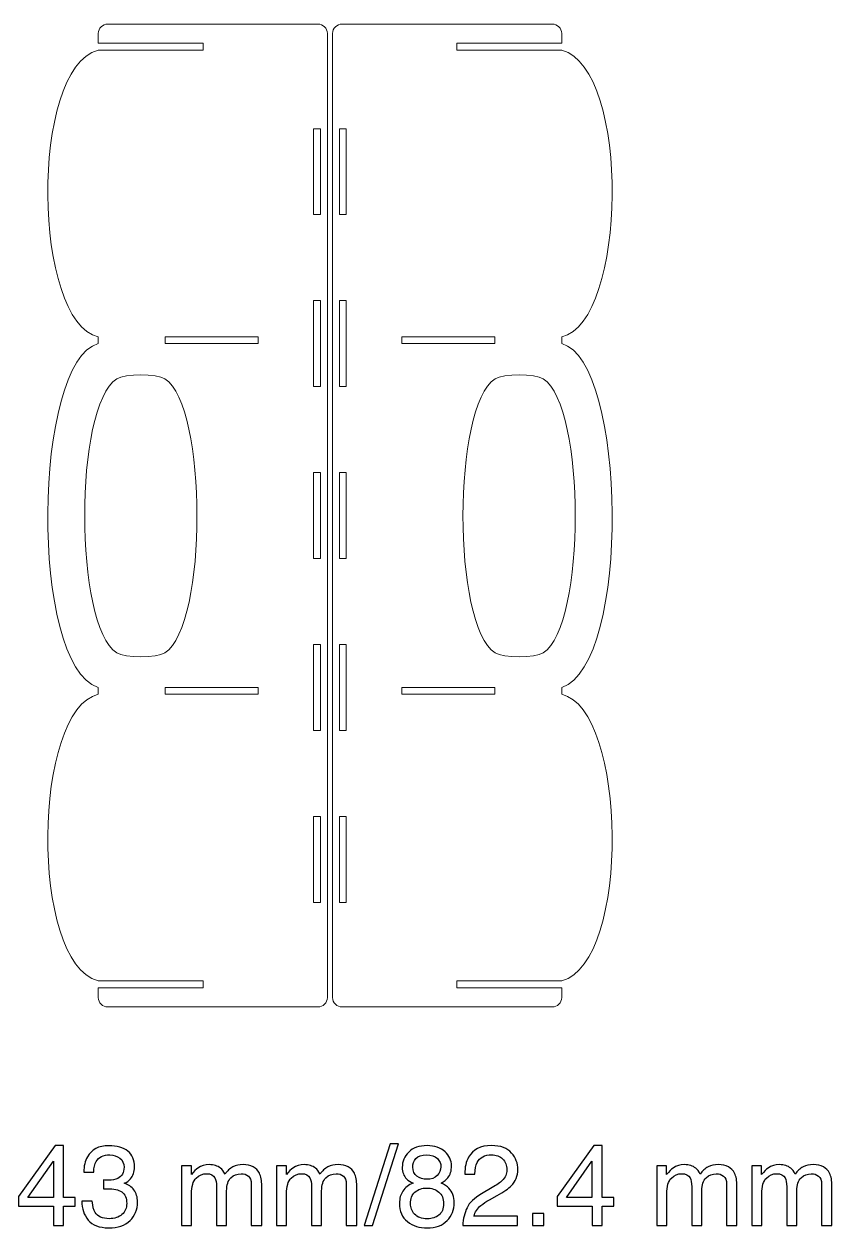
# Model space of a CAD drawing. Header units: millimetres. Extents: x -469 to 407, y -355 to 456.
# Drawn here: x 125.2 to 407.2, y -355.1 to 65 of the extents above; entities that cross this region are included whole.
import ezdxf

# ---------------------------------------------------------------- set-up
doc = ezdxf.new("R2010")
doc.units = ezdxf.units.MM
doc.header["$MEASUREMENT"] = 0
doc.layers.add('Layer 1', color=7, linetype='Continuous')

msp = doc.modelspace()

# ---------------------------------------------------------------- linework, layer by layer
at = {"layer": 'Layer 1', "color": 145, "lineweight": 20}
for points, knots in [([(231.0669, -271.3265), (231.0669, -271.3265), (231.0669, 58.2735), (231.0669, 58.2735), (231.0669, 58.2735), (231.0669, 58.2735), (231.0669, 61.6751), (231.0669, 61.6751), (231.0669, 61.6751), (231.0669, 63.4901), (229.5819, 64.975), (227.7669, 64.975), (227.7669, 64.975), (227.7669, 64.975), (154.3668, 64.975), (154.3668, 64.975), (154.3668, 64.975), (152.5518, 64.975), (151.0668, 63.49), (151.0668, 61.6751), (151.0668, 61.6751), (151.0668, 61.6751), (151.0668, 58.2735), (151.0668, 58.2735), (151.0668, 58.2735), (151.0668, 58.2735), (187.6577, 58.2735), (187.6577, 58.2735), (187.6577, 58.2735), (187.6577, 58.2735), (187.6577, 55.8735), (187.6577, 55.8735), (187.6577, 55.8735), (187.6577, 55.8735), (151.0668, 55.8735), (151.0668, 55.8735), (151.0668, 55.8735), (126.8133, 49.3597), (128.3126, -39.2001), (151.0668, -44.1265), (151.0668, -44.1265), (151.0668, -44.9264), (151.0668, -45.7264), (151.0668, -46.5265), (151.0668, -46.5265), (128.3126, -52.4382), (126.8133, -158.7099), (151.0668, -166.5265), (151.0668, -166.5265), (151.0668, -167.526), (151.0624, -168.0536), (151.0668, -168.9265), (151.0668, -168.9265), (128.3126, -173.8529), (126.8133, -262.4127), (151.0668, -268.9265), (151.0668, -268.9265), (151.0668, -268.9265), (187.6577, -268.9265), (187.6577, -268.9265), (187.6577, -268.9265), (187.6577, -268.9265), (187.6577, -271.3265), (187.6577, -271.3265), (187.6577, -271.3265), (187.6577, -271.3265), (151.0668, -271.3265), (151.0668, -271.3265), (151.0668, -271.3265), (151.0668, -271.3265), (151.0668, -274.7281), (151.0668, -274.7281), (151.0668, -274.7281), (151.0668, -276.543), (152.5519, -278.028), (154.3668, -278.028), (154.3668, -278.028), (154.3668, -278.028), (227.7669, -278.028), (227.7669, -278.028), (227.7669, -278.028), (229.5818, -278.028), (231.0669, -276.5431), (231.0669, -274.7281), (231.0669, -274.7281), (231.0669, -274.7281), (231.0669, -271.3265), (231.0669, -271.3265)], [0, 0, 0, 0, 0.04347826, 0.04347826, 0.04347826, 0.04347826, 0.08695652, 0.08695652, 0.08695652, 0.08695652, 0.13043478, 0.13043478, 0.13043478, 0.13043478, 0.17391304, 0.17391304, 0.17391304, 0.17391304, 0.2173913, 0.2173913, 0.2173913, 0.2173913, 0.26086957, 0.26086957, 0.26086957, 0.26086957, 0.30434783, 0.30434783, 0.30434783, 0.30434783, 0.34782609, 0.34782609, 0.34782609, 0.34782609, 0.39130435, 0.39130435, 0.39130435, 0.39130435, 0.43478261, 0.43478261, 0.43478261, 0.43478261, 0.47826087, 0.47826087, 0.47826087, 0.47826087, 0.52173913, 0.52173913, 0.52173913, 0.52173913, 0.56521739, 0.56521739, 0.56521739, 0.56521739, 0.60869565, 0.60869565, 0.60869565, 0.60869565, 0.65217391, 0.65217391, 0.65217391, 0.65217391, 0.69565217, 0.69565217, 0.69565217, 0.69565217, 0.73913043, 0.73913043, 0.73913043, 0.73913043, 0.7826087, 0.7826087, 0.7826087, 0.7826087, 0.82608696, 0.82608696, 0.82608696, 0.82608696, 0.86956522, 0.86956522, 0.86956522, 0.86956522, 0.91304348, 0.91304348, 0.91304348, 0.91304348, 1, 1, 1, 1]), ([(232.8667, -271.3265), (232.8667, -271.3265), (232.8667, 58.2735), (232.8667, 58.2735), (232.8667, 58.2735), (232.8667, 58.2735), (232.8667, 61.6751), (232.8667, 61.6751), (232.8667, 61.6751), (232.8667, 63.4901), (234.3517, 64.975), (236.1667, 64.975), (236.1667, 64.975), (236.1667, 64.975), (309.5668, 64.975), (309.5668, 64.975), (309.5668, 64.975), (311.3818, 64.975), (312.8668, 63.49), (312.8668, 61.6751), (312.8668, 61.6751), (312.8668, 61.6751), (312.8668, 58.2735), (312.8668, 58.2735), (312.8668, 58.2735), (312.8668, 58.2735), (276.2759, 58.2735), (276.2759, 58.2735), (276.2759, 58.2735), (276.2759, 58.2735), (276.2759, 55.8735), (276.2759, 55.8735), (276.2759, 55.8735), (276.2759, 55.8735), (312.8668, 55.8735), (312.8668, 55.8735), (312.8668, 55.8735), (337.1203, 49.3597), (335.621, -39.2001), (312.8668, -44.1265), (312.8668, -44.1265), (312.8668, -44.9264), (312.8668, -45.7264), (312.8668, -46.5265), (312.8668, -46.5265), (335.621, -52.4382), (337.1203, -158.7099), (312.8668, -166.5265), (312.8668, -166.5265), (312.8668, -167.526), (312.8712, -168.0536), (312.8668, -168.9265), (312.8668, -168.9265), (335.621, -173.8529), (337.1203, -262.4127), (312.8668, -268.9265), (312.8668, -268.9265), (312.8668, -268.9265), (276.2759, -268.9265), (276.2759, -268.9265), (276.2759, -268.9265), (276.2759, -268.9265), (276.2759, -271.3265), (276.2759, -271.3265), (276.2759, -271.3265), (276.2759, -271.3265), (312.8668, -271.3265), (312.8668, -271.3265), (312.8668, -271.3265), (312.8668, -271.3265), (312.8668, -274.7281), (312.8668, -274.7281), (312.8668, -274.7281), (312.8668, -276.543), (311.3817, -278.028), (309.5668, -278.028), (309.5668, -278.028), (309.5668, -278.028), (236.1667, -278.028), (236.1667, -278.028), (236.1667, -278.028), (234.3518, -278.028), (232.8667, -276.5431), (232.8667, -274.7281), (232.8667, -274.7281), (232.8667, -274.7281), (232.8667, -271.3265), (232.8667, -271.3265)], [0, 0, 0, 0, 0.04347826, 0.04347826, 0.04347826, 0.04347826, 0.08695652, 0.08695652, 0.08695652, 0.08695652, 0.13043478, 0.13043478, 0.13043478, 0.13043478, 0.17391304, 0.17391304, 0.17391304, 0.17391304, 0.2173913, 0.2173913, 0.2173913, 0.2173913, 0.26086957, 0.26086957, 0.26086957, 0.26086957, 0.30434783, 0.30434783, 0.30434783, 0.30434783, 0.34782609, 0.34782609, 0.34782609, 0.34782609, 0.39130435, 0.39130435, 0.39130435, 0.39130435, 0.43478261, 0.43478261, 0.43478261, 0.43478261, 0.47826087, 0.47826087, 0.47826087, 0.47826087, 0.52173913, 0.52173913, 0.52173913, 0.52173913, 0.56521739, 0.56521739, 0.56521739, 0.56521739, 0.60869565, 0.60869565, 0.60869565, 0.60869565, 0.65217391, 0.65217391, 0.65217391, 0.65217391, 0.69565217, 0.69565217, 0.69565217, 0.69565217, 0.73913043, 0.73913043, 0.73913043, 0.73913043, 0.7826087, 0.7826087, 0.7826087, 0.7826087, 0.82608696, 0.82608696, 0.82608696, 0.82608696, 0.86956522, 0.86956522, 0.86956522, 0.86956522, 0.91304348, 0.91304348, 0.91304348, 0.91304348, 1, 1, 1, 1]), ([(226.2669, -1.5265), (226.2669, -1.5265), (226.2669, 28.4735), (226.2669, 28.4735), (226.2669, 28.4735), (226.2669, 28.4735), (228.6669, 28.4735), (228.6669, 28.4735), (228.6669, 28.4735), (228.6669, 28.4735), (228.6669, -1.5265), (228.6669, -1.5265), (228.6669, -1.5265), (228.6669, -1.5265), (226.2669, -1.5265), (226.2669, -1.5265)], [0, 0, 0, 0, 0.2, 0.2, 0.2, 0.2, 0.4, 0.4, 0.4, 0.4, 0.6, 0.6, 0.6, 0.6, 1, 1, 1, 1]), ([(237.6667, -1.5265), (237.6667, -1.5265), (237.6667, 28.4735), (237.6667, 28.4735), (237.6667, 28.4735), (237.6667, 28.4735), (235.2667, 28.4735), (235.2667, 28.4735), (235.2667, 28.4735), (235.2667, 28.4735), (235.2667, -1.5265), (235.2667, -1.5265), (235.2667, -1.5265), (235.2667, -1.5265), (237.6667, -1.5265), (237.6667, -1.5265)], [0, 0, 0, 0, 0.2, 0.2, 0.2, 0.2, 0.4, 0.4, 0.4, 0.4, 0.6, 0.6, 0.6, 0.6, 1, 1, 1, 1]), ([(226.2669, -61.5265), (226.2669, -61.5265), (226.2669, -31.5265), (226.2669, -31.5265), (226.2669, -31.5265), (226.2669, -31.5265), (228.6669, -31.5265), (228.6669, -31.5265), (228.6669, -31.5265), (228.6669, -31.5265), (228.6669, -61.5265), (228.6669, -61.5265), (228.6669, -61.5265), (228.6669, -61.5265), (226.2669, -61.5265), (226.2669, -61.5265)], [0, 0, 0, 0, 0.2, 0.2, 0.2, 0.2, 0.4, 0.4, 0.4, 0.4, 0.6, 0.6, 0.6, 0.6, 1, 1, 1, 1]), ([(237.6667, -61.5265), (237.6667, -61.5265), (237.6667, -31.5265), (237.6667, -31.5265), (237.6667, -31.5265), (237.6667, -31.5265), (235.2667, -31.5265), (235.2667, -31.5265), (235.2667, -31.5265), (235.2667, -31.5265), (235.2667, -61.5265), (235.2667, -61.5265), (235.2667, -61.5265), (235.2667, -61.5265), (237.6667, -61.5265), (237.6667, -61.5265)], [0, 0, 0, 0, 0.2, 0.2, 0.2, 0.2, 0.4, 0.4, 0.4, 0.4, 0.6, 0.6, 0.6, 0.6, 1, 1, 1, 1]), ([(206.932, -46.5265), (206.932, -46.5265), (174.3808, -46.5265), (174.3808, -46.5265), (174.3808, -46.5265), (174.3808, -46.5265), (174.3808, -44.1265), (174.3808, -44.1265), (174.3808, -44.1265), (174.3808, -44.1265), (206.932, -44.1265), (206.932, -44.1265), (206.932, -44.1265), (206.932, -44.1265), (206.932, -46.5265), (206.932, -46.5265)], [0, 0, 0, 0, 0.2, 0.2, 0.2, 0.2, 0.4, 0.4, 0.4, 0.4, 0.6, 0.6, 0.6, 0.6, 1, 1, 1, 1]), ([(257.0016, -46.5265), (257.0016, -46.5265), (289.5528, -46.5265), (289.5528, -46.5265), (289.5528, -46.5265), (289.5528, -46.5265), (289.5528, -44.1265), (289.5528, -44.1265), (289.5528, -44.1265), (289.5528, -44.1265), (257.0016, -44.1265), (257.0016, -44.1265), (257.0016, -44.1265), (257.0016, -44.1265), (257.0016, -46.5265), (257.0016, -46.5265)], [0, 0, 0, 0, 0.2, 0.2, 0.2, 0.2, 0.4, 0.4, 0.4, 0.4, 0.6, 0.6, 0.6, 0.6, 1, 1, 1, 1]), ([(174.3377, -154.453), (171.4349, -156.3234), (160.4246, -156.3234), (157.5218, -154.453), (157.5218, -154.453), (142.6644, -144.8801), (142.531, -68.4739), (157.5218, -58.8152), (157.5218, -58.8152), (160.4246, -56.9448), (171.4349, -56.9448), (174.3377, -58.8152), (174.3377, -58.8152), (189.1951, -68.3881), (189.3285, -144.7943), (174.3377, -154.453)], [0, 0, 0, 0, 0.2, 0.2, 0.2, 0.2, 0.4, 0.4, 0.4, 0.4, 0.6, 0.6, 0.6, 0.6, 1, 1, 1, 1]), ([(289.5959, -154.453), (292.4987, -156.3234), (303.509, -156.3234), (306.4118, -154.453), (306.4118, -154.453), (321.2692, -144.8801), (321.4026, -68.4739), (306.4118, -58.8152), (306.4118, -58.8152), (303.509, -56.9448), (292.4987, -56.9448), (289.5959, -58.8152), (289.5959, -58.8152), (274.7385, -68.3881), (274.6051, -144.7943), (289.5959, -154.453)], [0, 0, 0, 0, 0.2, 0.2, 0.2, 0.2, 0.4, 0.4, 0.4, 0.4, 0.6, 0.6, 0.6, 0.6, 1, 1, 1, 1]), ([(226.2669, -121.5265), (226.2669, -121.5265), (226.2669, -91.5265), (226.2669, -91.5265), (226.2669, -91.5265), (226.2669, -91.5265), (228.6669, -91.5265), (228.6669, -91.5265), (228.6669, -91.5265), (228.6669, -91.5265), (228.6669, -121.5265), (228.6669, -121.5265), (228.6669, -121.5265), (228.6669, -121.5265), (226.2669, -121.5265), (226.2669, -121.5265)], [0, 0, 0, 0, 0.2, 0.2, 0.2, 0.2, 0.4, 0.4, 0.4, 0.4, 0.6, 0.6, 0.6, 0.6, 1, 1, 1, 1]), ([(237.6667, -121.5265), (237.6667, -121.5265), (237.6667, -91.5265), (237.6667, -91.5265), (237.6667, -91.5265), (237.6667, -91.5265), (235.2667, -91.5265), (235.2667, -91.5265), (235.2667, -91.5265), (235.2667, -91.5265), (235.2667, -121.5265), (235.2667, -121.5265), (235.2667, -121.5265), (235.2667, -121.5265), (237.6667, -121.5265), (237.6667, -121.5265)], [0, 0, 0, 0, 0.2, 0.2, 0.2, 0.2, 0.4, 0.4, 0.4, 0.4, 0.6, 0.6, 0.6, 0.6, 1, 1, 1, 1]), ([(226.2669, -181.5265), (226.2669, -181.5265), (226.2669, -151.5265), (226.2669, -151.5265), (226.2669, -151.5265), (226.2669, -151.5265), (228.6669, -151.5265), (228.6669, -151.5265), (228.6669, -151.5265), (228.6669, -151.5265), (228.6669, -181.5265), (228.6669, -181.5265), (228.6669, -181.5265), (228.6669, -181.5265), (226.2669, -181.5265), (226.2669, -181.5265)], [0, 0, 0, 0, 0.2, 0.2, 0.2, 0.2, 0.4, 0.4, 0.4, 0.4, 0.6, 0.6, 0.6, 0.6, 1, 1, 1, 1]), ([(237.6667, -181.5265), (237.6667, -181.5265), (237.6667, -151.5265), (237.6667, -151.5265), (237.6667, -151.5265), (237.6667, -151.5265), (235.2667, -151.5265), (235.2667, -151.5265), (235.2667, -151.5265), (235.2667, -151.5265), (235.2667, -181.5265), (235.2667, -181.5265), (235.2667, -181.5265), (235.2667, -181.5265), (237.6667, -181.5265), (237.6667, -181.5265)], [0, 0, 0, 0, 0.2, 0.2, 0.2, 0.2, 0.4, 0.4, 0.4, 0.4, 0.6, 0.6, 0.6, 0.6, 1, 1, 1, 1]), ([(206.932, -168.9265), (206.932, -168.9265), (174.3808, -168.9265), (174.3808, -168.9265), (174.3808, -168.9265), (174.3808, -168.9265), (174.3808, -166.5265), (174.3808, -166.5265), (174.3808, -166.5265), (174.3808, -166.5265), (206.932, -166.5265), (206.932, -166.5265), (206.932, -166.5265), (206.932, -166.5265), (206.932, -168.9265), (206.932, -168.9265)], [0, 0, 0, 0, 0.2, 0.2, 0.2, 0.2, 0.4, 0.4, 0.4, 0.4, 0.6, 0.6, 0.6, 0.6, 1, 1, 1, 1]), ([(257.0016, -168.9265), (257.0016, -168.9265), (289.5528, -168.9265), (289.5528, -168.9265), (289.5528, -168.9265), (289.5528, -168.9265), (289.5528, -166.5265), (289.5528, -166.5265), (289.5528, -166.5265), (289.5528, -166.5265), (257.0016, -166.5265), (257.0016, -166.5265), (257.0016, -166.5265), (257.0016, -166.5265), (257.0016, -168.9265), (257.0016, -168.9265)], [0, 0, 0, 0, 0.2, 0.2, 0.2, 0.2, 0.4, 0.4, 0.4, 0.4, 0.6, 0.6, 0.6, 0.6, 1, 1, 1, 1]), ([(226.2669, -241.5265), (226.2669, -241.5265), (226.2669, -211.5265), (226.2669, -211.5265), (226.2669, -211.5265), (226.2669, -211.5265), (228.6669, -211.5265), (228.6669, -211.5265), (228.6669, -211.5265), (228.6669, -211.5265), (228.6669, -241.5265), (228.6669, -241.5265), (228.6669, -241.5265), (228.6669, -241.5265), (226.2669, -241.5265), (226.2669, -241.5265)], [0, 0, 0, 0, 0.2, 0.2, 0.2, 0.2, 0.4, 0.4, 0.4, 0.4, 0.6, 0.6, 0.6, 0.6, 1, 1, 1, 1]), ([(237.6667, -241.5265), (237.6667, -241.5265), (237.6667, -211.5265), (237.6667, -211.5265), (237.6667, -211.5265), (237.6667, -211.5265), (235.2667, -211.5265), (235.2667, -211.5265), (235.2667, -211.5265), (235.2667, -211.5265), (235.2667, -241.5265), (235.2667, -241.5265), (235.2667, -241.5265), (235.2667, -241.5265), (237.6667, -241.5265), (237.6667, -241.5265)], [0, 0, 0, 0, 0.2, 0.2, 0.2, 0.2, 0.4, 0.4, 0.4, 0.4, 0.6, 0.6, 0.6, 0.6, 1, 1, 1, 1])]:
    msp.add_open_spline(points, degree=3, knots=knots, dxfattribs=at)
at = {"layer": 'Layer 1', "color": 240}
for points, knots in [([(135.4422, -354.3394), (135.4422, -354.3394), (135.4422, -347.5375), (135.4422, -347.5375), (135.4422, -347.5375), (135.4422, -347.5375), (123.2321, -347.5375), (123.2321, -347.5375), (123.2321, -347.5375), (123.2321, -347.5375), (123.2321, -344.1134), (123.2321, -344.1134), (123.2321, -344.1134), (123.2321, -344.1134), (135.9864, -326.4219), (135.9864, -326.4219), (135.9864, -326.4219), (135.9864, -326.4219), (138.946, -326.4219), (138.946, -326.4219), (138.946, -326.4219), (138.946, -326.4219), (138.946, -344.485), (138.946, -344.485), (138.946, -344.485), (138.946, -344.485), (143.0471, -344.485), (143.0471, -344.485), (143.0471, -344.485), (143.0471, -344.485), (143.0471, -347.5375), (143.0471, -347.5375), (143.0471, -347.5375), (143.0471, -347.5375), (138.946, -347.5375), (138.946, -347.5375), (138.946, -347.5375), (138.946, -347.5375), (138.946, -354.3394), (138.946, -354.3394), (138.946, -354.3394), (138.946, -354.3394), (135.4422, -354.3394), (135.4422, -354.3394)], [0, 0, 0, 0, 0.08333333, 0.08333333, 0.08333333, 0.08333333, 0.16666667, 0.16666667, 0.16666667, 0.16666667, 0.25, 0.25, 0.25, 0.25, 0.33333333, 0.33333333, 0.33333333, 0.33333333, 0.41666667, 0.41666667, 0.41666667, 0.41666667, 0.5, 0.5, 0.5, 0.5, 0.58333333, 0.58333333, 0.58333333, 0.58333333, 0.66666667, 0.66666667, 0.66666667, 0.66666667, 0.75, 0.75, 0.75, 0.75, 0.83333333, 0.83333333, 0.83333333, 0.83333333, 1, 1, 1, 1]), ([(154.7065, -355.0959), (151.4084, -355.0959), (149.0194, -354.1934), (147.5396, -352.3884), (147.5396, -352.3884), (146.0598, -350.5768), (145.3166, -348.3803), (145.3166, -345.7856), (145.3166, -345.7856), (145.3166, -345.7856), (148.9664, -345.7856), (148.9664, -345.7856), (148.9664, -345.7856), (149.119, -347.584), (149.4574, -348.8979), (149.9817, -349.7141), (149.9817, -349.7141), (150.8908, -351.1807), (152.5299, -351.9106), (154.8989, -351.9106), (154.8989, -351.9106), (156.7371, -351.9106), (158.2169, -351.4196), (159.3317, -350.4308), (159.3317, -350.4308), (160.4466, -349.4421), (161.004, -348.1746), (161.004, -346.6218), (161.004, -346.6218), (161.004, -344.704), (160.42, -343.3569), (159.2455, -342.5937), (159.2455, -342.5937), (158.0709, -341.8306), (156.4451, -341.4524), (154.3548, -341.4524), (154.3548, -341.4524), (154.1225, -341.4524), (153.8836, -341.4524), (153.6447, -341.459), (153.6447, -341.459), (153.4058, -341.4656), (153.1603, -341.4789), (152.9148, -341.4855), (152.9148, -341.4855), (152.9148, -341.4855), (152.9148, -338.3998), (152.9148, -338.3998), (152.9148, -338.3998), (153.2797, -338.433), (153.585, -338.4595), (153.8305, -338.4728), (153.8305, -338.4728), (154.0761, -338.4861), (154.3415, -338.4927), (154.6268, -338.4927), (154.6268, -338.4927), (155.9341, -338.4927), (157.0092, -338.287), (157.8519, -337.8756), (157.8519, -337.8756), (159.3317, -337.1456), (160.0683, -335.8516), (160.0683, -333.9869), (160.0683, -333.9869), (160.0683, -332.6), (159.5773, -331.5249), (158.5951, -330.7751), (158.5951, -330.7751), (157.6064, -330.0252), (156.4584, -329.647), (155.1511, -329.647), (155.1511, -329.647), (152.8219, -329.647), (151.2027, -330.4234), (150.3068, -331.9828), (150.3068, -331.9828), (149.8158, -332.8389), (149.5371, -334.0532), (149.4773, -335.6392), (149.4773, -335.6392), (149.4773, -335.6392), (146.0134, -335.6392), (146.0134, -335.6392), (146.0134, -335.6392), (146.0134, -333.5622), (146.4314, -331.8037), (147.2609, -330.3504), (147.2609, -330.3504), (148.6877, -327.7557), (151.1894, -326.4617), (154.7795, -326.4617), (154.7795, -326.4617), (157.6197, -326.4617), (159.8162, -327.0921), (161.369, -328.353), (161.369, -328.353), (162.9284, -329.6204), (163.7048, -331.452), (163.7048, -333.8475), (163.7048, -333.8475), (163.7048, -335.5596), (163.247, -336.9465), (162.3246, -338.0083), (162.3246, -338.0083), (161.7539, -338.6652), (161.0173, -339.1829), (160.1081, -339.5611), (160.1081, -339.5611), (161.5747, -339.9659), (162.7161, -340.7423), (163.5389, -341.8903), (163.5389, -341.8903), (164.3618, -343.0383), (164.7732, -344.4385), (164.7732, -346.0975), (164.7732, -346.0975), (164.7732, -348.7519), (163.8973, -350.9152), (162.152, -352.5875), (162.152, -352.5875), (160.4001, -354.2598), (157.9183, -355.0959), (154.7065, -355.0959)], [0, 0, 0, 0, 0.03125, 0.03125, 0.03125, 0.03125, 0.0625, 0.0625, 0.0625, 0.0625, 0.09375, 0.09375, 0.09375, 0.09375, 0.125, 0.125, 0.125, 0.125, 0.15625, 0.15625, 0.15625, 0.15625, 0.1875, 0.1875, 0.1875, 0.1875, 0.21875, 0.21875, 0.21875, 0.21875, 0.25, 0.25, 0.25, 0.25, 0.28125, 0.28125, 0.28125, 0.28125, 0.3125, 0.3125, 0.3125, 0.3125, 0.34375, 0.34375, 0.34375, 0.34375, 0.375, 0.375, 0.375, 0.375, 0.40625, 0.40625, 0.40625, 0.40625, 0.4375, 0.4375, 0.4375, 0.4375, 0.46875, 0.46875, 0.46875, 0.46875, 0.5, 0.5, 0.5, 0.5, 0.53125, 0.53125, 0.53125, 0.53125, 0.5625, 0.5625, 0.5625, 0.5625, 0.59375, 0.59375, 0.59375, 0.59375, 0.625, 0.625, 0.625, 0.625, 0.65625, 0.65625, 0.65625, 0.65625, 0.6875, 0.6875, 0.6875, 0.6875, 0.71875, 0.71875, 0.71875, 0.71875, 0.75, 0.75, 0.75, 0.75, 0.78125, 0.78125, 0.78125, 0.78125, 0.8125, 0.8125, 0.8125, 0.8125, 0.84375, 0.84375, 0.84375, 0.84375, 0.875, 0.875, 0.875, 0.875, 0.90625, 0.90625, 0.90625, 0.90625, 0.9375, 0.9375, 0.9375, 0.9375, 1, 1, 1, 1]), ([(252.9454, -325.7782), (252.9454, -325.7782), (255.905, -325.7782), (255.905, -325.7782), (255.905, -325.7782), (255.905, -325.7782), (246.8403, -354.3394), (246.8403, -354.3394), (246.8403, -354.3394), (246.8403, -354.3394), (243.8873, -354.3394), (243.8873, -354.3394), (243.8873, -354.3394), (243.8873, -354.3394), (252.9454, -325.7782), (252.9454, -325.7782)], [0, 0, 0, 0, 0.2, 0.2, 0.2, 0.2, 0.4, 0.4, 0.4, 0.4, 0.6, 0.6, 0.6, 0.6, 1, 1, 1, 1]), ([(261.0081, -339.508), (260.0326, -339.0899), (259.2761, -338.6055), (258.7319, -338.0481), (258.7319, -338.0481), (257.71, -337.0129), (257.199, -335.6658), (257.199, -334.0068), (257.199, -334.0068), (257.199, -331.9297), (257.9489, -330.1513), (259.4553, -328.6582), (259.4553, -328.6582), (260.9616, -327.1651), (263.0918, -326.4219), (265.8523, -326.4219), (265.8523, -326.4219), (268.52, -326.4219), (270.6103, -327.1253), (272.13, -328.5321), (272.13, -328.5321), (273.6496, -329.939), (274.4061, -331.5847), (274.4061, -333.4626), (274.4061, -333.4626), (274.4061, -335.1946), (273.9615, -336.6015), (273.0789, -337.6765), (273.0789, -337.6765), (272.5878, -338.287), (271.8247, -338.8842), (270.7895, -339.4682), (270.7895, -339.4682), (271.9375, -339.9991), (272.8466, -340.6096), (273.5102, -341.2931), (273.5102, -341.2931), (274.7379, -342.5871), (275.355, -344.2726), (275.355, -346.3497), (275.355, -346.3497), (275.355, -348.7984), (274.5322, -350.8754), (272.8865, -352.5809), (272.8865, -352.5809), (271.2407, -354.2863), (268.9115, -355.1357), (265.9054, -355.1357), (265.9054, -355.1357), (263.1979, -355.1357), (260.9085, -354.3991), (259.0372, -352.9326), (259.0372, -352.9326), (257.1592, -351.4594), (256.2235, -349.3226), (256.2235, -346.5222), (256.2235, -346.5222), (256.2235, -344.8765), (256.6283, -343.4564), (257.4313, -342.2553), (257.4313, -342.2553), (258.2342, -341.0542), (259.4287, -340.1384), (261.0081, -339.508)], [0, 0, 0, 0, 0.05882353, 0.05882353, 0.05882353, 0.05882353, 0.11764706, 0.11764706, 0.11764706, 0.11764706, 0.17647059, 0.17647059, 0.17647059, 0.17647059, 0.23529412, 0.23529412, 0.23529412, 0.23529412, 0.29411765, 0.29411765, 0.29411765, 0.29411765, 0.35294118, 0.35294118, 0.35294118, 0.35294118, 0.41176471, 0.41176471, 0.41176471, 0.41176471, 0.47058824, 0.47058824, 0.47058824, 0.47058824, 0.52941176, 0.52941176, 0.52941176, 0.52941176, 0.58823529, 0.58823529, 0.58823529, 0.58823529, 0.64705882, 0.64705882, 0.64705882, 0.64705882, 0.70588235, 0.70588235, 0.70588235, 0.70588235, 0.76470588, 0.76470588, 0.76470588, 0.76470588, 0.82352941, 0.82352941, 0.82352941, 0.82352941, 0.88235294, 0.88235294, 0.88235294, 0.88235294, 1, 1, 1, 1]), ([(278.328, -354.3394), (278.454, -351.9438), (278.9517, -349.8535), (279.8144, -348.0817), (279.8144, -348.0817), (280.6705, -346.3032), (282.356, -344.6907), (284.8578, -343.2374), (284.8578, -343.2374), (284.8578, -343.2374), (288.5872, -341.0807), (288.5872, -341.0807), (288.5872, -341.0807), (290.2594, -340.1053), (291.434, -339.2758), (292.1109, -338.5923), (292.1109, -338.5923), (293.1726, -337.5172), (293.7035, -336.2829), (293.7035, -334.896), (293.7035, -334.896), (293.7035, -333.2768), (293.2191, -331.9895), (292.2436, -331.0405), (292.2436, -331.0405), (291.2681, -330.0849), (289.9741, -329.6072), (288.3549, -329.6072), (288.3549, -329.6072), (285.9593, -329.6072), (284.3003, -330.5163), (283.3779, -332.3345), (283.3779, -332.3345), (282.8869, -333.3034), (282.6148, -334.6505), (282.5617, -336.3758), (282.5617, -336.3758), (282.5617, -336.3758), (279.0048, -336.3758), (279.0048, -336.3758), (279.0048, -336.3758), (279.0446, -333.9537), (279.4893, -331.9762), (280.3453, -330.4433), (280.3453, -330.4433), (281.8649, -327.7491), (284.5392, -326.402), (288.3748, -326.402), (288.3748, -326.402), (291.5667, -326.402), (293.8959, -327.2647), (295.3625, -328.99), (295.3625, -328.99), (296.8357, -330.7087), (297.5723, -332.6265), (297.5723, -334.7434), (297.5723, -334.7434), (297.5723, -336.9731), (296.7892, -338.8776), (295.2165, -340.457), (295.2165, -340.457), (294.3074, -341.3794), (292.6816, -342.4942), (290.3391, -343.8015), (290.3391, -343.8015), (290.3391, -343.8015), (287.678, -345.2813), (287.678, -345.2813), (287.678, -345.2813), (286.4106, -345.9781), (285.4085, -346.6483), (284.6852, -347.2854), (284.6852, -347.2854), (283.3912, -348.4068), (282.5683, -349.661), (282.2299, -351.0347), (282.2299, -351.0347), (282.2299, -351.0347), (297.4329, -351.0347), (297.4329, -351.0347), (297.4329, -351.0347), (297.4329, -351.0347), (297.4329, -354.3394), (297.4329, -354.3394), (297.4329, -354.3394), (297.4329, -354.3394), (278.328, -354.3394), (278.328, -354.3394)], [0, 0, 0, 0, 0.04347826, 0.04347826, 0.04347826, 0.04347826, 0.08695652, 0.08695652, 0.08695652, 0.08695652, 0.13043478, 0.13043478, 0.13043478, 0.13043478, 0.17391304, 0.17391304, 0.17391304, 0.17391304, 0.2173913, 0.2173913, 0.2173913, 0.2173913, 0.26086957, 0.26086957, 0.26086957, 0.26086957, 0.30434783, 0.30434783, 0.30434783, 0.30434783, 0.34782609, 0.34782609, 0.34782609, 0.34782609, 0.39130435, 0.39130435, 0.39130435, 0.39130435, 0.43478261, 0.43478261, 0.43478261, 0.43478261, 0.47826087, 0.47826087, 0.47826087, 0.47826087, 0.52173913, 0.52173913, 0.52173913, 0.52173913, 0.56521739, 0.56521739, 0.56521739, 0.56521739, 0.60869565, 0.60869565, 0.60869565, 0.60869565, 0.65217391, 0.65217391, 0.65217391, 0.65217391, 0.69565217, 0.69565217, 0.69565217, 0.69565217, 0.73913043, 0.73913043, 0.73913043, 0.73913043, 0.7826087, 0.7826087, 0.7826087, 0.7826087, 0.82608696, 0.82608696, 0.82608696, 0.82608696, 0.86956522, 0.86956522, 0.86956522, 0.86956522, 0.91304348, 0.91304348, 0.91304348, 0.91304348, 1, 1, 1, 1]), ([(323.4923, -354.3394), (323.4923, -354.3394), (323.4923, -347.5375), (323.4923, -347.5375), (323.4923, -347.5375), (323.4923, -347.5375), (311.2822, -347.5375), (311.2822, -347.5375), (311.2822, -347.5375), (311.2822, -347.5375), (311.2822, -344.1134), (311.2822, -344.1134), (311.2822, -344.1134), (311.2822, -344.1134), (324.0365, -326.4219), (324.0365, -326.4219), (324.0365, -326.4219), (324.0365, -326.4219), (326.9961, -326.4219), (326.9961, -326.4219), (326.9961, -326.4219), (326.9961, -326.4219), (326.9961, -344.485), (326.9961, -344.485), (326.9961, -344.485), (326.9961, -344.485), (331.0972, -344.485), (331.0972, -344.485), (331.0972, -344.485), (331.0972, -344.485), (331.0972, -347.5375), (331.0972, -347.5375), (331.0972, -347.5375), (331.0972, -347.5375), (326.9961, -347.5375), (326.9961, -347.5375), (326.9961, -347.5375), (326.9961, -347.5375), (326.9961, -354.3394), (326.9961, -354.3394), (326.9961, -354.3394), (326.9961, -354.3394), (323.4923, -354.3394), (323.4923, -354.3394)], [0, 0, 0, 0, 0.08333333, 0.08333333, 0.08333333, 0.08333333, 0.16666667, 0.16666667, 0.16666667, 0.16666667, 0.25, 0.25, 0.25, 0.25, 0.33333333, 0.33333333, 0.33333333, 0.33333333, 0.41666667, 0.41666667, 0.41666667, 0.41666667, 0.5, 0.5, 0.5, 0.5, 0.58333333, 0.58333333, 0.58333333, 0.58333333, 0.66666667, 0.66666667, 0.66666667, 0.66666667, 0.75, 0.75, 0.75, 0.75, 0.83333333, 0.83333333, 0.83333333, 0.83333333, 1, 1, 1, 1]), ([(135.3825, -344.485), (135.3825, -344.485), (135.3825, -331.8634), (135.3825, -331.8634), (135.3825, -331.8634), (135.3825, -331.8634), (126.4638, -344.485), (126.4638, -344.485), (126.4638, -344.485), (126.4638, -344.485), (135.3825, -344.485), (135.3825, -344.485)], [0, 0, 0, 0, 0.25, 0.25, 0.25, 0.25, 0.5, 0.5, 0.5, 0.5, 1, 1, 1, 1]), ([(265.7727, -338.1609), (267.3122, -338.1609), (268.52, -337.7296), (269.3893, -336.8735), (269.3893, -336.8735), (270.2586, -336.0109), (270.6899, -334.9823), (270.6899, -333.7878), (270.6899, -333.7878), (270.6899, -332.7526), (270.2785, -331.8037), (269.449, -330.9343), (269.449, -330.9343), (268.6195, -330.065), (267.3521, -329.6271), (265.6533, -329.6271), (265.6533, -329.6271), (263.9677, -329.6271), (262.7467, -330.065), (261.9968, -330.9343), (261.9968, -330.9343), (261.247, -331.8037), (260.8754, -332.819), (260.8754, -333.9869), (260.8754, -333.9869), (260.8754, -335.2942), (261.3598, -336.3228), (262.3286, -337.0593), (262.3286, -337.0593), (263.3041, -337.7959), (264.4521, -338.1609), (265.7727, -338.1609)], [0, 0, 0, 0, 0.11111111, 0.11111111, 0.11111111, 0.11111111, 0.22222222, 0.22222222, 0.22222222, 0.22222222, 0.33333333, 0.33333333, 0.33333333, 0.33333333, 0.44444444, 0.44444444, 0.44444444, 0.44444444, 0.55555556, 0.55555556, 0.55555556, 0.55555556, 0.66666667, 0.66666667, 0.66666667, 0.66666667, 0.77777778, 0.77777778, 0.77777778, 0.77777778, 1, 1, 1, 1]), ([(323.4326, -344.485), (323.4326, -344.485), (323.4326, -331.8634), (323.4326, -331.8634), (323.4326, -331.8634), (323.4326, -331.8634), (314.5139, -344.485), (314.5139, -344.485), (314.5139, -344.485), (314.5139, -344.485), (323.4326, -344.485), (323.4326, -344.485)], [0, 0, 0, 0, 0.25, 0.25, 0.25, 0.25, 0.5, 0.5, 0.5, 0.5, 1, 1, 1, 1]), ([(180.1222, -333.5157), (180.1222, -333.5157), (183.5796, -333.5157), (183.5796, -333.5157), (183.5796, -333.5157), (183.5796, -333.5157), (183.5796, -336.4754), (183.5796, -336.4754), (183.5796, -336.4754), (184.4091, -335.4468), (185.1656, -334.7036), (185.8358, -334.2391), (185.8358, -334.2391), (186.9904, -333.4494), (188.2977, -333.0512), (189.7643, -333.0512), (189.7643, -333.0512), (191.4233, -333.0512), (192.7571, -333.4626), (193.7658, -334.2789), (193.7658, -334.2789), (194.3365, -334.7434), (194.8541, -335.4269), (195.3252, -336.336), (195.3252, -336.336), (196.1016, -335.2212), (197.0174, -334.3983), (198.0659, -333.8608), (198.0659, -333.8608), (199.1144, -333.3233), (200.2956, -333.0512), (201.6028, -333.0512), (201.6028, -333.0512), (204.4032, -333.0512), (206.3077, -334.0599), (207.3164, -336.0839), (207.3164, -336.0839), (207.8606, -337.1722), (208.1326, -338.6387), (208.1326, -340.4769), (208.1326, -340.4769), (208.1326, -340.4769), (208.1326, -354.3394), (208.1326, -354.3394), (208.1326, -354.3394), (208.1326, -354.3394), (204.5028, -354.3394), (204.5028, -354.3394), (204.5028, -354.3394), (204.5028, -354.3394), (204.5028, -339.873), (204.5028, -339.873), (204.5028, -339.873), (204.5028, -338.4861), (204.1577, -337.5371), (203.4609, -337.0195), (203.4609, -337.0195), (202.7641, -336.4953), (201.9214, -336.2365), (200.9193, -336.2365), (200.9193, -336.2365), (199.5457, -336.2365), (198.3645, -336.6944), (197.3757, -337.6168), (197.3757, -337.6168), (196.387, -338.5392), (195.8893, -340.0721), (195.8893, -342.2288), (195.8893, -342.2288), (195.8893, -342.2288), (195.8893, -354.3394), (195.8893, -354.3394), (195.8893, -354.3394), (195.8893, -354.3394), (192.3324, -354.3394), (192.3324, -354.3394), (192.3324, -354.3394), (192.3324, -354.3394), (192.3324, -340.7489), (192.3324, -340.7489), (192.3324, -340.7489), (192.3324, -339.3355), (192.1599, -338.3069), (191.8214, -337.6566), (191.8214, -337.6566), (191.2906, -336.6877), (190.3018, -336.2033), (188.8485, -336.2033), (188.8485, -336.2033), (187.528, -336.2033), (186.3268, -336.7143), (185.2452, -337.7362), (185.2452, -337.7362), (184.1635, -338.7582), (183.6194, -340.6096), (183.6194, -343.2972), (183.6194, -343.2972), (183.6194, -343.2972), (183.6194, -354.3394), (183.6194, -354.3394), (183.6194, -354.3394), (183.6194, -354.3394), (180.1222, -354.3394), (180.1222, -354.3394), (180.1222, -354.3394), (180.1222, -354.3394), (180.1222, -333.5157), (180.1222, -333.5157)], [0, 0, 0, 0, 0.03571429, 0.03571429, 0.03571429, 0.03571429, 0.07142857, 0.07142857, 0.07142857, 0.07142857, 0.10714286, 0.10714286, 0.10714286, 0.10714286, 0.14285714, 0.14285714, 0.14285714, 0.14285714, 0.17857143, 0.17857143, 0.17857143, 0.17857143, 0.21428571, 0.21428571, 0.21428571, 0.21428571, 0.25, 0.25, 0.25, 0.25, 0.28571429, 0.28571429, 0.28571429, 0.28571429, 0.32142857, 0.32142857, 0.32142857, 0.32142857, 0.35714286, 0.35714286, 0.35714286, 0.35714286, 0.39285714, 0.39285714, 0.39285714, 0.39285714, 0.42857143, 0.42857143, 0.42857143, 0.42857143, 0.46428571, 0.46428571, 0.46428571, 0.46428571, 0.5, 0.5, 0.5, 0.5, 0.53571429, 0.53571429, 0.53571429, 0.53571429, 0.57142857, 0.57142857, 0.57142857, 0.57142857, 0.60714286, 0.60714286, 0.60714286, 0.60714286, 0.64285714, 0.64285714, 0.64285714, 0.64285714, 0.67857143, 0.67857143, 0.67857143, 0.67857143, 0.71428571, 0.71428571, 0.71428571, 0.71428571, 0.75, 0.75, 0.75, 0.75, 0.78571429, 0.78571429, 0.78571429, 0.78571429, 0.82142857, 0.82142857, 0.82142857, 0.82142857, 0.85714286, 0.85714286, 0.85714286, 0.85714286, 0.89285714, 0.89285714, 0.89285714, 0.89285714, 0.92857143, 0.92857143, 0.92857143, 0.92857143, 1, 1, 1, 1]), ([(213.2888, -333.5157), (213.2888, -333.5157), (216.7462, -333.5157), (216.7462, -333.5157), (216.7462, -333.5157), (216.7462, -333.5157), (216.7462, -336.4754), (216.7462, -336.4754), (216.7462, -336.4754), (217.5757, -335.4468), (218.3322, -334.7036), (219.0024, -334.2391), (219.0024, -334.2391), (220.157, -333.4494), (221.4643, -333.0512), (222.9309, -333.0512), (222.9309, -333.0512), (224.5899, -333.0512), (225.9237, -333.4626), (226.9324, -334.2789), (226.9324, -334.2789), (227.5031, -334.7434), (228.0207, -335.4269), (228.4918, -336.336), (228.4918, -336.336), (229.2682, -335.2212), (230.184, -334.3983), (231.2325, -333.8608), (231.2325, -333.8608), (232.281, -333.3233), (233.4622, -333.0512), (234.7694, -333.0512), (234.7694, -333.0512), (237.5698, -333.0512), (239.4743, -334.0599), (240.483, -336.0839), (240.483, -336.0839), (241.0272, -337.1722), (241.2992, -338.6387), (241.2992, -340.4769), (241.2992, -340.4769), (241.2992, -340.4769), (241.2992, -354.3394), (241.2992, -354.3394), (241.2992, -354.3394), (241.2992, -354.3394), (237.6694, -354.3394), (237.6694, -354.3394), (237.6694, -354.3394), (237.6694, -354.3394), (237.6694, -339.873), (237.6694, -339.873), (237.6694, -339.873), (237.6694, -338.4861), (237.3243, -337.5371), (236.6275, -337.0195), (236.6275, -337.0195), (235.9307, -336.4953), (235.088, -336.2365), (234.0859, -336.2365), (234.0859, -336.2365), (232.7123, -336.2365), (231.5311, -336.6944), (230.5423, -337.6168), (230.5423, -337.6168), (229.5536, -338.5392), (229.0559, -340.0721), (229.0559, -342.2288), (229.0559, -342.2288), (229.0559, -342.2288), (229.0559, -354.3394), (229.0559, -354.3394), (229.0559, -354.3394), (229.0559, -354.3394), (225.499, -354.3394), (225.499, -354.3394), (225.499, -354.3394), (225.499, -354.3394), (225.499, -340.7489), (225.499, -340.7489), (225.499, -340.7489), (225.499, -339.3355), (225.3265, -338.3069), (224.988, -337.6566), (224.988, -337.6566), (224.4572, -336.6877), (223.4684, -336.2033), (222.0151, -336.2033), (222.0151, -336.2033), (220.6946, -336.2033), (219.4934, -336.7143), (218.4118, -337.7362), (218.4118, -337.7362), (217.3301, -338.7582), (216.786, -340.6096), (216.786, -343.2972), (216.786, -343.2972), (216.786, -343.2972), (216.786, -354.3394), (216.786, -354.3394), (216.786, -354.3394), (216.786, -354.3394), (213.2888, -354.3394), (213.2888, -354.3394), (213.2888, -354.3394), (213.2888, -354.3394), (213.2888, -333.5157), (213.2888, -333.5157)], [0, 0, 0, 0, 0.03571429, 0.03571429, 0.03571429, 0.03571429, 0.07142857, 0.07142857, 0.07142857, 0.07142857, 0.10714286, 0.10714286, 0.10714286, 0.10714286, 0.14285714, 0.14285714, 0.14285714, 0.14285714, 0.17857143, 0.17857143, 0.17857143, 0.17857143, 0.21428571, 0.21428571, 0.21428571, 0.21428571, 0.25, 0.25, 0.25, 0.25, 0.28571429, 0.28571429, 0.28571429, 0.28571429, 0.32142857, 0.32142857, 0.32142857, 0.32142857, 0.35714286, 0.35714286, 0.35714286, 0.35714286, 0.39285714, 0.39285714, 0.39285714, 0.39285714, 0.42857143, 0.42857143, 0.42857143, 0.42857143, 0.46428571, 0.46428571, 0.46428571, 0.46428571, 0.5, 0.5, 0.5, 0.5, 0.53571429, 0.53571429, 0.53571429, 0.53571429, 0.57142857, 0.57142857, 0.57142857, 0.57142857, 0.60714286, 0.60714286, 0.60714286, 0.60714286, 0.64285714, 0.64285714, 0.64285714, 0.64285714, 0.67857143, 0.67857143, 0.67857143, 0.67857143, 0.71428571, 0.71428571, 0.71428571, 0.71428571, 0.75, 0.75, 0.75, 0.75, 0.78571429, 0.78571429, 0.78571429, 0.78571429, 0.82142857, 0.82142857, 0.82142857, 0.82142857, 0.85714286, 0.85714286, 0.85714286, 0.85714286, 0.89285714, 0.89285714, 0.89285714, 0.89285714, 0.92857143, 0.92857143, 0.92857143, 0.92857143, 1, 1, 1, 1]), ([(346.0347, -333.5157), (346.0347, -333.5157), (349.4921, -333.5157), (349.4921, -333.5157), (349.4921, -333.5157), (349.4921, -333.5157), (349.4921, -336.4754), (349.4921, -336.4754), (349.4921, -336.4754), (350.3216, -335.4468), (351.0781, -334.7036), (351.7483, -334.2391), (351.7483, -334.2391), (352.9029, -333.4494), (354.2102, -333.0512), (355.6768, -333.0512), (355.6768, -333.0512), (357.3358, -333.0512), (358.6696, -333.4626), (359.6783, -334.2789), (359.6783, -334.2789), (360.249, -334.7434), (360.7666, -335.4269), (361.2377, -336.336), (361.2377, -336.336), (362.0141, -335.2212), (362.9299, -334.3983), (363.9784, -333.8608), (363.9784, -333.8608), (365.0269, -333.3233), (366.2081, -333.0512), (367.5153, -333.0512), (367.5153, -333.0512), (370.3157, -333.0512), (372.2202, -334.0599), (373.2289, -336.0839), (373.2289, -336.0839), (373.7731, -337.1722), (374.0451, -338.6387), (374.0451, -340.4769), (374.0451, -340.4769), (374.0451, -340.4769), (374.0451, -354.3394), (374.0451, -354.3394), (374.0451, -354.3394), (374.0451, -354.3394), (370.4153, -354.3394), (370.4153, -354.3394), (370.4153, -354.3394), (370.4153, -354.3394), (370.4153, -339.873), (370.4153, -339.873), (370.4153, -339.873), (370.4153, -338.4861), (370.0702, -337.5371), (369.3734, -337.0195), (369.3734, -337.0195), (368.6766, -336.4953), (367.8339, -336.2365), (366.8318, -336.2365), (366.8318, -336.2365), (365.4582, -336.2365), (364.277, -336.6944), (363.2882, -337.6168), (363.2882, -337.6168), (362.2995, -338.5392), (361.8018, -340.0721), (361.8018, -342.2288), (361.8018, -342.2288), (361.8018, -342.2288), (361.8018, -354.3394), (361.8018, -354.3394), (361.8018, -354.3394), (361.8018, -354.3394), (358.2449, -354.3394), (358.2449, -354.3394), (358.2449, -354.3394), (358.2449, -354.3394), (358.2449, -340.7489), (358.2449, -340.7489), (358.2449, -340.7489), (358.2449, -339.3355), (358.0724, -338.3069), (357.7339, -337.6566), (357.7339, -337.6566), (357.2031, -336.6877), (356.2143, -336.2033), (354.761, -336.2033), (354.761, -336.2033), (353.4405, -336.2033), (352.2393, -336.7143), (351.1577, -337.7362), (351.1577, -337.7362), (350.076, -338.7582), (349.5319, -340.6096), (349.5319, -343.2972), (349.5319, -343.2972), (349.5319, -343.2972), (349.5319, -354.3394), (349.5319, -354.3394), (349.5319, -354.3394), (349.5319, -354.3394), (346.0347, -354.3394), (346.0347, -354.3394), (346.0347, -354.3394), (346.0347, -354.3394), (346.0347, -333.5157), (346.0347, -333.5157)], [0, 0, 0, 0, 0.03571429, 0.03571429, 0.03571429, 0.03571429, 0.07142857, 0.07142857, 0.07142857, 0.07142857, 0.10714286, 0.10714286, 0.10714286, 0.10714286, 0.14285714, 0.14285714, 0.14285714, 0.14285714, 0.17857143, 0.17857143, 0.17857143, 0.17857143, 0.21428571, 0.21428571, 0.21428571, 0.21428571, 0.25, 0.25, 0.25, 0.25, 0.28571429, 0.28571429, 0.28571429, 0.28571429, 0.32142857, 0.32142857, 0.32142857, 0.32142857, 0.35714286, 0.35714286, 0.35714286, 0.35714286, 0.39285714, 0.39285714, 0.39285714, 0.39285714, 0.42857143, 0.42857143, 0.42857143, 0.42857143, 0.46428571, 0.46428571, 0.46428571, 0.46428571, 0.5, 0.5, 0.5, 0.5, 0.53571429, 0.53571429, 0.53571429, 0.53571429, 0.57142857, 0.57142857, 0.57142857, 0.57142857, 0.60714286, 0.60714286, 0.60714286, 0.60714286, 0.64285714, 0.64285714, 0.64285714, 0.64285714, 0.67857143, 0.67857143, 0.67857143, 0.67857143, 0.71428571, 0.71428571, 0.71428571, 0.71428571, 0.75, 0.75, 0.75, 0.75, 0.78571429, 0.78571429, 0.78571429, 0.78571429, 0.82142857, 0.82142857, 0.82142857, 0.82142857, 0.85714286, 0.85714286, 0.85714286, 0.85714286, 0.89285714, 0.89285714, 0.89285714, 0.89285714, 0.92857143, 0.92857143, 0.92857143, 0.92857143, 1, 1, 1, 1]), ([(379.2013, -333.5157), (379.2013, -333.5157), (382.6587, -333.5157), (382.6587, -333.5157), (382.6587, -333.5157), (382.6587, -333.5157), (382.6587, -336.4754), (382.6587, -336.4754), (382.6587, -336.4754), (383.4882, -335.4468), (384.2447, -334.7036), (384.9149, -334.2391), (384.9149, -334.2391), (386.0695, -333.4494), (387.3768, -333.0512), (388.8434, -333.0512), (388.8434, -333.0512), (390.5024, -333.0512), (391.8362, -333.4626), (392.8449, -334.2789), (392.8449, -334.2789), (393.4156, -334.7434), (393.9332, -335.4269), (394.4043, -336.336), (394.4043, -336.336), (395.1807, -335.2212), (396.0965, -334.3983), (397.145, -333.8608), (397.145, -333.8608), (398.1935, -333.3233), (399.3747, -333.0512), (400.6819, -333.0512), (400.6819, -333.0512), (403.4823, -333.0512), (405.3868, -334.0599), (406.3955, -336.0839), (406.3955, -336.0839), (406.9397, -337.1722), (407.2117, -338.6387), (407.2117, -340.4769), (407.2117, -340.4769), (407.2117, -340.4769), (407.2117, -354.3394), (407.2117, -354.3394), (407.2117, -354.3394), (407.2117, -354.3394), (403.5819, -354.3394), (403.5819, -354.3394), (403.5819, -354.3394), (403.5819, -354.3394), (403.5819, -339.873), (403.5819, -339.873), (403.5819, -339.873), (403.5819, -338.4861), (403.2368, -337.5371), (402.54, -337.0195), (402.54, -337.0195), (401.8432, -336.4953), (401.0005, -336.2365), (399.9984, -336.2365), (399.9984, -336.2365), (398.6248, -336.2365), (397.4436, -336.6944), (396.4548, -337.6168), (396.4548, -337.6168), (395.4661, -338.5392), (394.9684, -340.0721), (394.9684, -342.2288), (394.9684, -342.2288), (394.9684, -342.2288), (394.9684, -354.3394), (394.9684, -354.3394), (394.9684, -354.3394), (394.9684, -354.3394), (391.4115, -354.3394), (391.4115, -354.3394), (391.4115, -354.3394), (391.4115, -354.3394), (391.4115, -340.7489), (391.4115, -340.7489), (391.4115, -340.7489), (391.4115, -339.3355), (391.239, -338.3069), (390.9005, -337.6566), (390.9005, -337.6566), (390.3697, -336.6877), (389.3809, -336.2033), (387.9276, -336.2033), (387.9276, -336.2033), (386.6071, -336.2033), (385.4059, -336.7143), (384.3243, -337.7362), (384.3243, -337.7362), (383.2426, -338.7582), (382.6985, -340.6096), (382.6985, -343.2972), (382.6985, -343.2972), (382.6985, -343.2972), (382.6985, -354.3394), (382.6985, -354.3394), (382.6985, -354.3394), (382.6985, -354.3394), (379.2013, -354.3394), (379.2013, -354.3394), (379.2013, -354.3394), (379.2013, -354.3394), (379.2013, -333.5157), (379.2013, -333.5157)], [0, 0, 0, 0, 0.03571429, 0.03571429, 0.03571429, 0.03571429, 0.07142857, 0.07142857, 0.07142857, 0.07142857, 0.10714286, 0.10714286, 0.10714286, 0.10714286, 0.14285714, 0.14285714, 0.14285714, 0.14285714, 0.17857143, 0.17857143, 0.17857143, 0.17857143, 0.21428571, 0.21428571, 0.21428571, 0.21428571, 0.25, 0.25, 0.25, 0.25, 0.28571429, 0.28571429, 0.28571429, 0.28571429, 0.32142857, 0.32142857, 0.32142857, 0.32142857, 0.35714286, 0.35714286, 0.35714286, 0.35714286, 0.39285714, 0.39285714, 0.39285714, 0.39285714, 0.42857143, 0.42857143, 0.42857143, 0.42857143, 0.46428571, 0.46428571, 0.46428571, 0.46428571, 0.5, 0.5, 0.5, 0.5, 0.53571429, 0.53571429, 0.53571429, 0.53571429, 0.57142857, 0.57142857, 0.57142857, 0.57142857, 0.60714286, 0.60714286, 0.60714286, 0.60714286, 0.64285714, 0.64285714, 0.64285714, 0.64285714, 0.67857143, 0.67857143, 0.67857143, 0.67857143, 0.71428571, 0.71428571, 0.71428571, 0.71428571, 0.75, 0.75, 0.75, 0.75, 0.78571429, 0.78571429, 0.78571429, 0.78571429, 0.82142857, 0.82142857, 0.82142857, 0.82142857, 0.85714286, 0.85714286, 0.85714286, 0.85714286, 0.89285714, 0.89285714, 0.89285714, 0.89285714, 0.92857143, 0.92857143, 0.92857143, 0.92857143, 1, 1, 1, 1]), ([(265.985, -351.9505), (267.6042, -351.9505), (268.9513, -351.5125), (270.0197, -350.6365), (270.0197, -350.6365), (271.0881, -349.7606), (271.6256, -348.4533), (271.6256, -346.7213), (271.6256, -346.7213), (271.6256, -344.9163), (271.0748, -343.5493), (269.9733, -342.6136), (269.9733, -342.6136), (268.8717, -341.678), (267.4582, -341.2135), (265.7329, -341.2135), (265.7329, -341.2135), (264.0606, -341.2135), (262.6936, -341.6912), (261.6385, -342.6468), (261.6385, -342.6468), (260.5834, -343.5958), (260.0591, -344.9163), (260.0591, -346.6019), (260.0591, -346.6019), (260.0591, -348.0551), (260.5436, -349.3093), (261.5058, -350.3645), (261.5058, -350.3645), (262.468, -351.4196), (263.9611, -351.9505), (265.985, -351.9505)], [0, 0, 0, 0, 0.11111111, 0.11111111, 0.11111111, 0.11111111, 0.22222222, 0.22222222, 0.22222222, 0.22222222, 0.33333333, 0.33333333, 0.33333333, 0.33333333, 0.44444444, 0.44444444, 0.44444444, 0.44444444, 0.55555556, 0.55555556, 0.55555556, 0.55555556, 0.66666667, 0.66666667, 0.66666667, 0.66666667, 0.77777778, 0.77777778, 0.77777778, 0.77777778, 1, 1, 1, 1]), ([(302.6223, -350.099), (302.6223, -350.099), (306.6835, -350.099), (306.6835, -350.099), (306.6835, -350.099), (306.6835, -350.099), (306.6835, -354.3394), (306.6835, -354.3394), (306.6835, -354.3394), (306.6835, -354.3394), (302.6223, -354.3394), (302.6223, -354.3394), (302.6223, -354.3394), (302.6223, -354.3394), (302.6223, -350.099), (302.6223, -350.099)], [0, 0, 0, 0, 0.2, 0.2, 0.2, 0.2, 0.4, 0.4, 0.4, 0.4, 0.6, 0.6, 0.6, 0.6, 1, 1, 1, 1])]:
    msp.add_open_spline(points, degree=3, knots=knots, dxfattribs=at)

doc.saveas('drawing.dxf')
